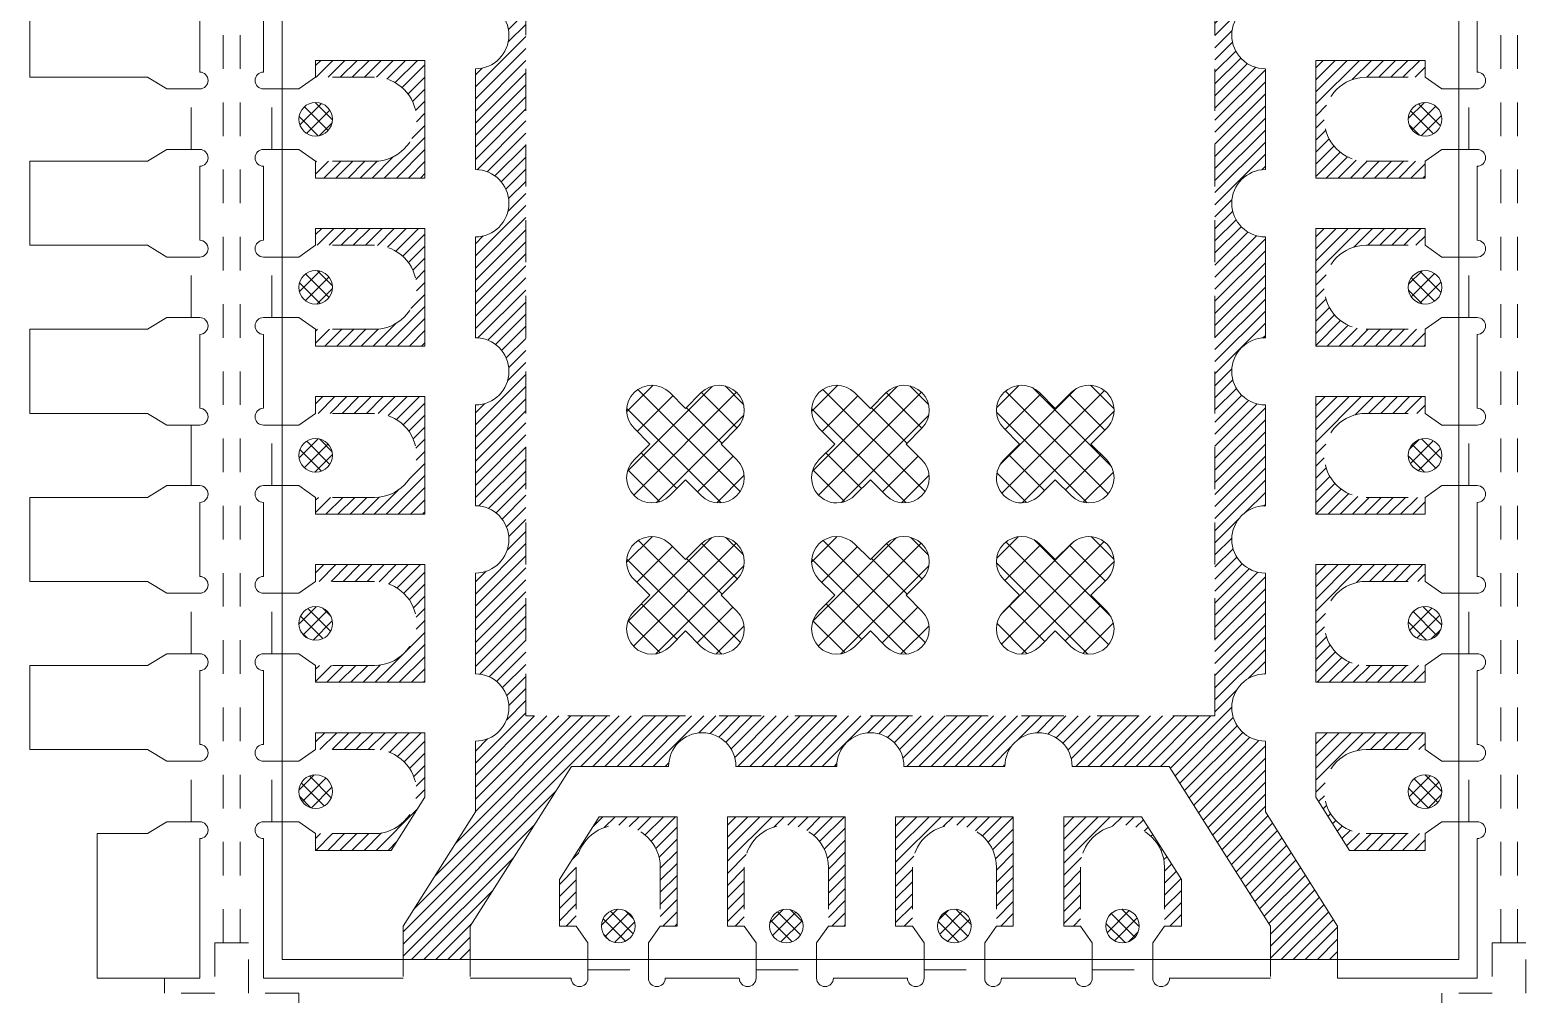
# Model space of a CAD drawing. Header units: millimetres. Extents: x -229 to -105, y -151 to 3.
# Drawn here: x -197.514 to -193.066, y -70.615 to -67.747 of the extents above; entities that cross this region are included whole.
import ezdxf

# ---------------------------------------------------------------- set-up
doc = ezdxf.new("R2010")
doc.units = ezdxf.units.MM
doc.linetypes.add('HIDDEN', pattern=[0.375, 0.25, -0.125])
for name, color, linetype in [('1', 7, 'Continuous'), ('1D', 4, 'Continuous'), ('BOT', 4, 'Continuous'), ('ETCH', 4, 'Continuous'), ('HALF ETCH ON TOP SIDE', 6, 'Continuous'), ('PKG', 2, 'Continuous')]:
    doc.layers.add(name, color=color, linetype=linetype)
pattern_1 = [(45, (-516.288806, -78.879952), (-0.0179605122, 0.0179605122), [])]
pattern_2 = [(45, (-26127.4696, -4370.778176), (-0.0449012806, 0.0449012806), []), (135, (-26127.4696, -4370.778176), (-0.0449012806, -0.0449012806), [])]
pattern_3 = [(45, (-26127.4696, -4371.228176), (-0.0449012806, 0.0449012806), []), (135, (-26127.4696, -4371.228176), (-0.0449012806, -0.0449012806), [])]

msp = doc.modelspace()

# ---------------------------------------------------------------- hatches: boundary and pattern name
at = {"layer": 'ETCH'}
h = msp.add_hatch(dxfattribs=at)
h.set_pattern_fill('ANSI31', color=256, scale=0.008, style=0)
h.set_pattern_definition([(45, (-173.640275, -68.500525), (-0.017960512, 0.017960512), [])])
h.paths.add_polyline_path([(-196.404, -61.5123), (-196.204, -61.5123), (-196.204, -61.6123), (-195.9031, -62.0873), (-195.614, -62.0873, 1), (-195.414, -62.0873), (-195.114, -62.0873, 1), (-194.914, -62.0873), (-194.614, -62.0873, 1), (-194.414, -62.0873), (-194.1248, -62.0873), (-193.824, -61.6123), (-193.824, -61.5123), (-193.624, -61.5123), (-193.624, -61.6123), (-193.839, -61.9518), (-193.839, -62.1623, 1), (-193.839, -62.3623), (-193.839, -62.6623, 1), (-193.839, -62.8623), (-193.839, -63.1623, 1), (-193.839, -63.3623), (-193.839, -63.6623, 1), (-193.839, -63.8623), (-193.839, -64.1623, 1), (-193.839, -64.3623), (-193.839, -64.6623, 1), (-193.839, -64.8623), (-193.839, -65.1623, 1), (-193.839, -65.3623), (-193.839, -65.6623, 1), (-193.839, -65.8623), (-193.839, -66.1623, 1), (-193.839, -66.3623), (-193.839, -66.6623, 1), (-193.839, -66.8623), (-193.839, -67.1623, 1), (-193.839, -67.3623), (-193.839, -67.6623, 1), (-193.839, -67.8623), (-193.839, -68.1623, 1), (-193.839, -68.3623), (-193.839, -68.6623, 1), (-193.839, -68.8623), (-193.839, -69.1623, 1), (-193.839, -69.3623), (-193.839, -69.6623, 1), (-193.839, -69.8623), (-193.839, -70.0729), (-193.624, -70.4123), (-193.624, -70.5123), (-193.824, -70.5123), (-193.824, -70.4123), (-194.1248, -69.9373), (-194.414, -69.9373, 1), (-194.614, -69.9373), (-194.914, -69.9373, 1), (-195.114, -69.9373), (-195.414, -69.9373, 1), (-195.614, -69.9373), (-195.9031, -69.9373), (-196.204, -70.4123), (-196.204, -70.5123), (-196.404, -70.5123), (-196.404, -70.4123), (-196.189, -70.0729), (-196.189, -69.8623, 1), (-196.189, -69.6623), (-196.189, -69.3623, 1), (-196.189, -69.1623), (-196.189, -68.8623, 1), (-196.189, -68.6623), (-196.189, -68.3623, 1), (-196.189, -68.1623), (-196.189, -67.8623, 1), (-196.189, -67.6623), (-196.189, -67.3623, 1), (-196.189, -67.1623), (-196.189, -66.8623, 1), (-196.189, -66.6623), (-196.189, -66.3623, 1), (-196.189, -66.1623), (-196.189, -65.8623, 1), (-196.189, -65.6623), (-196.189, -65.3623, 1), (-196.189, -65.1623), (-196.189, -64.8623, 1), (-196.189, -64.6623), (-196.189, -64.3623, 1), (-196.189, -64.1623), (-196.189, -63.8623, 1), (-196.189, -63.6623), (-196.189, -63.3623, 1), (-196.189, -63.1623), (-196.189, -62.8623, 1), (-196.189, -62.6623), (-196.189, -62.3623, 1), (-196.189, -62.1623), (-196.189, -61.9518), (-196.404, -61.6123)])
h.paths.add_polyline_path([(-196.039, -62.5873), (-196.039, -69.7873), (-193.989, -69.7873), (-193.989, -62.2373), (-195.689, -62.2373)], flags=16)
at = {"layer": 'ETCH', "lineweight": 0}
h = msp.add_hatch(dxfattribs=at)
h.set_pattern_fill('ANSI31', color=256, scale=0.008, style=0)
h.set_pattern_definition(pattern_1)
h.paths.add_polyline_path([(-196.664, -62.6873), (-196.339, -62.6873), (-196.339, -62.3373), (-196.664, -62.3373), (-196.664, -62.3873), (-196.489, -62.3873, -1), (-196.489, -62.6373), (-196.664, -62.6373)])
h.paths.add_polyline_path([(-196.664, -63.1873), (-196.339, -63.1873), (-196.339, -62.8373), (-196.664, -62.8373), (-196.664, -62.8873), (-196.489, -62.8873, -1), (-196.489, -63.1373), (-196.664, -63.1373)])
h.paths.add_polyline_path([(-196.664, -64.6873), (-196.339, -64.6873), (-196.339, -64.3373), (-196.664, -64.3373), (-196.664, -64.3873), (-196.489, -64.3873, -1), (-196.489, -64.6373), (-196.664, -64.6373)])
h.paths.add_polyline_path([(-196.664, -63.6873), (-196.339, -63.6873), (-196.339, -63.3373), (-196.664, -63.3373), (-196.664, -63.3873), (-196.489, -63.3873, -1), (-196.489, -63.6373), (-196.664, -63.6373)])
h.paths.add_polyline_path([(-196.664, -65.1873), (-196.339, -65.1873), (-196.339, -64.8373), (-196.664, -64.8373), (-196.664, -64.8873), (-196.489, -64.8873, -1), (-196.489, -65.1373), (-196.664, -65.1373)])
h.paths.add_polyline_path([(-196.664, -65.6873), (-196.339, -65.6873), (-196.339, -65.3373), (-196.664, -65.3373), (-196.664, -65.3873), (-196.489, -65.3873, -1), (-196.489, -65.6373), (-196.664, -65.6373)])
h.paths.add_polyline_path([(-196.664, -66.6873), (-196.339, -66.6873), (-196.339, -66.3373), (-196.664, -66.3373), (-196.664, -66.3873), (-196.489, -66.3873, -1), (-196.489, -66.6373), (-196.664, -66.6373)])
h.paths.add_polyline_path([(-196.664, -61.8373), (-196.664, -61.8873), (-196.489, -61.8873, -1), (-196.489, -62.1373), (-196.664, -62.1373), (-196.664, -62.1873), (-196.339, -62.1873), (-196.339, -61.9953), (-196.439, -61.8373)])
h.paths.add_polyline_path([(-196.664, -64.1873), (-196.339, -64.1873), (-196.339, -63.8373), (-196.664, -63.8373), (-196.664, -63.8873), (-196.489, -63.8873, -1), (-196.489, -64.1373), (-196.664, -64.1373)])
h.paths.add_polyline_path([(-196.664, -67.3373), (-196.664, -67.3873), (-196.489, -67.3873, -1), (-196.489, -67.6373), (-196.664, -67.6373), (-196.664, -67.6873), (-196.339, -67.6873), (-196.339, -67.3373)])
h.paths.add_polyline_path([(-196.664, -66.1873), (-196.339, -66.1873), (-196.339, -65.8373), (-196.664, -65.8373), (-196.664, -65.8873), (-196.489, -65.8873, -1), (-196.489, -66.1373), (-196.664, -66.1373)])
h.paths.add_polyline_path([(-196.664, -66.8373), (-196.664, -66.8873), (-196.489, -66.8873, -1), (-196.489, -67.1373), (-196.664, -67.1373), (-196.664, -67.1873), (-196.339, -67.1873), (-196.339, -66.8373)])
h.paths.add_polyline_path([(-196.664, -68.1873), (-196.339, -68.1873), (-196.339, -67.8373), (-196.664, -67.8373), (-196.664, -67.8873), (-196.489, -67.8873, -1), (-196.489, -68.1373), (-196.664, -68.1373)])
h.paths.add_polyline_path([(-196.664, -68.6873), (-196.339, -68.6873), (-196.339, -68.3373), (-196.664, -68.3373), (-196.664, -68.3873), (-196.489, -68.3873, -1), (-196.489, -68.6373), (-196.664, -68.6373)])
h.paths.add_polyline_path([(-196.664, -69.6873), (-196.339, -69.6873), (-196.339, -69.3373), (-196.664, -69.3373), (-196.664, -69.3873), (-196.489, -69.3873, -1), (-196.489, -69.6373), (-196.664, -69.6373)])
h.paths.add_polyline_path([(-196.664, -69.1873), (-196.339, -69.1873), (-196.339, -68.8373), (-196.664, -68.8373), (-196.664, -68.8873), (-196.489, -68.8873, -1), (-196.489, -69.1373), (-196.664, -69.1373)])
h.paths.add_polyline_path([(-196.489, -69.8873, -1), (-196.489, -70.1373), (-196.664, -70.1373), (-196.664, -70.1873), (-196.439, -70.1873), (-196.339, -70.0294), (-196.339, -69.8373), (-196.664, -69.8373), (-196.664, -69.8873)])
h = msp.add_hatch(dxfattribs=at)
h.set_pattern_fill('ANSI31', color=256, scale=0.008, style=0)
h.set_pattern_definition(pattern_1)
h.paths.add_polyline_path([(-196.664, -69.3373), (-196.339, -69.3373), (-196.339, -69.6873), (-196.664, -69.6873), (-196.664, -69.6373), (-196.489, -69.6373, 1), (-196.489, -69.3873), (-196.664, -69.3873)])
h.paths.add_polyline_path([(-196.664, -68.8373), (-196.339, -68.8373), (-196.339, -69.1873), (-196.664, -69.1873), (-196.664, -69.1373), (-196.489, -69.1373, 1), (-196.489, -68.8873), (-196.664, -68.8873)])
h.paths.add_polyline_path([(-196.664, -67.3373), (-196.339, -67.3373), (-196.339, -67.6873), (-196.664, -67.6873), (-196.664, -67.6373), (-196.489, -67.6373, 1), (-196.489, -67.3873), (-196.664, -67.3873)])
h.paths.add_polyline_path([(-196.664, -68.3373), (-196.339, -68.3373), (-196.339, -68.6873), (-196.664, -68.6873), (-196.664, -68.6373), (-196.489, -68.6373, 1), (-196.489, -68.3873), (-196.664, -68.3873)])
h.paths.add_polyline_path([(-196.664, -66.8373), (-196.339, -66.8373), (-196.339, -67.1873), (-196.664, -67.1873), (-196.664, -67.1373), (-196.489, -67.1373, 1), (-196.489, -66.8873), (-196.664, -66.8873)])
h.paths.add_polyline_path([(-196.664, -66.3373), (-196.339, -66.3373), (-196.339, -66.6873), (-196.664, -66.6873), (-196.664, -66.6373), (-196.489, -66.6373, 1), (-196.489, -66.3873), (-196.664, -66.3873)])
h.paths.add_polyline_path([(-196.664, -65.3373), (-196.339, -65.3373), (-196.339, -65.6873), (-196.664, -65.6873), (-196.664, -65.6373), (-196.489, -65.6373, 1), (-196.489, -65.3873), (-196.664, -65.3873)])
h.paths.add_polyline_path([(-196.664, -70.1873), (-196.664, -70.1373), (-196.489, -70.1373, 1), (-196.489, -69.8873), (-196.664, -69.8873), (-196.664, -69.8373), (-196.339, -69.8373), (-196.339, -70.0294), (-196.439, -70.1873)])
h.paths.add_polyline_path([(-196.664, -67.8373), (-196.339, -67.8373), (-196.339, -68.1873), (-196.664, -68.1873), (-196.664, -68.1373), (-196.489, -68.1373, 1), (-196.489, -67.8873), (-196.664, -67.8873)])
h.paths.add_polyline_path([(-196.664, -64.6873), (-196.664, -64.6373), (-196.489, -64.6373, 1), (-196.489, -64.3873), (-196.664, -64.3873), (-196.664, -64.3373), (-196.339, -64.3373), (-196.339, -64.6873)])
h.paths.add_polyline_path([(-196.664, -65.8373), (-196.339, -65.8373), (-196.339, -66.1873), (-196.664, -66.1873), (-196.664, -66.1373), (-196.489, -66.1373, 1), (-196.489, -65.8873), (-196.664, -65.8873)])
h.paths.add_polyline_path([(-196.664, -65.1873), (-196.664, -65.1373), (-196.489, -65.1373, 1), (-196.489, -64.8873), (-196.664, -64.8873), (-196.664, -64.8373), (-196.339, -64.8373), (-196.339, -65.1873)])
h.paths.add_polyline_path([(-196.664, -63.8373), (-196.339, -63.8373), (-196.339, -64.1873), (-196.664, -64.1873), (-196.664, -64.1373), (-196.489, -64.1373, 1), (-196.489, -63.8873), (-196.664, -63.8873)])
h.paths.add_polyline_path([(-196.664, -63.3373), (-196.339, -63.3373), (-196.339, -63.6873), (-196.664, -63.6873), (-196.664, -63.6373), (-196.489, -63.6373, 1), (-196.489, -63.3873), (-196.664, -63.3873)])
h.paths.add_polyline_path([(-196.664, -62.3373), (-196.339, -62.3373), (-196.339, -62.6873), (-196.664, -62.6873), (-196.664, -62.6373), (-196.489, -62.6373, 1), (-196.489, -62.3873), (-196.664, -62.3873)])
h.paths.add_polyline_path([(-196.664, -62.8373), (-196.339, -62.8373), (-196.339, -63.1873), (-196.664, -63.1873), (-196.664, -63.1373), (-196.489, -63.1373, 1), (-196.489, -62.8873), (-196.664, -62.8873)])
h.paths.add_polyline_path([(-196.489, -62.1373, 1), (-196.489, -61.8873), (-196.664, -61.8873), (-196.664, -61.8373), (-196.439, -61.8373), (-196.339, -61.9953), (-196.339, -62.1873), (-196.664, -62.1873), (-196.664, -62.1373)])
h = msp.add_hatch(dxfattribs=at)
h.set_pattern_fill('ANSI31', color=256, scale=0.008, angle=180, style=0)
h.set_pattern_definition(pattern_1)
h.paths.add_polyline_path([(-193.364, -62.6873), (-193.689, -62.6873), (-193.689, -62.3373), (-193.364, -62.3373), (-193.364, -62.3873), (-193.539, -62.3873, 1), (-193.539, -62.6373), (-193.364, -62.6373)])
h.paths.add_polyline_path([(-193.364, -63.1873), (-193.689, -63.1873), (-193.689, -62.8373), (-193.364, -62.8373), (-193.364, -62.8873), (-193.539, -62.8873, 1), (-193.539, -63.1373), (-193.364, -63.1373)])
h.paths.add_polyline_path([(-193.364, -64.6873), (-193.689, -64.6873), (-193.689, -64.3373), (-193.364, -64.3373), (-193.364, -64.3873), (-193.539, -64.3873, 1), (-193.539, -64.6373), (-193.364, -64.6373)])
h.paths.add_polyline_path([(-193.364, -63.6873), (-193.689, -63.6873), (-193.689, -63.3373), (-193.364, -63.3373), (-193.364, -63.3873), (-193.539, -63.3873, 1), (-193.539, -63.6373), (-193.364, -63.6373)])
h.paths.add_polyline_path([(-193.364, -65.1873), (-193.689, -65.1873), (-193.689, -64.8373), (-193.364, -64.8373), (-193.364, -64.8873), (-193.539, -64.8873, 1), (-193.539, -65.1373), (-193.364, -65.1373)])
h.paths.add_polyline_path([(-193.364, -65.6873), (-193.689, -65.6873), (-193.689, -65.3373), (-193.364, -65.3373), (-193.364, -65.3873), (-193.539, -65.3873, 1), (-193.539, -65.6373), (-193.364, -65.6373)])
h.paths.add_polyline_path([(-193.364, -66.6873), (-193.689, -66.6873), (-193.689, -66.3373), (-193.364, -66.3373), (-193.364, -66.3873), (-193.539, -66.3873, 1), (-193.539, -66.6373), (-193.364, -66.6373)])
h.paths.add_polyline_path([(-193.364, -61.8373), (-193.364, -61.8873), (-193.539, -61.8873, 1), (-193.539, -62.1373), (-193.364, -62.1373), (-193.364, -62.1873), (-193.689, -62.1873), (-193.689, -61.9953), (-193.5889, -61.8373)])
h.paths.add_polyline_path([(-193.364, -64.1873), (-193.689, -64.1873), (-193.689, -63.8373), (-193.364, -63.8373), (-193.364, -63.8873), (-193.539, -63.8873, 1), (-193.539, -64.1373), (-193.364, -64.1373)])
h.paths.add_polyline_path([(-193.364, -67.3373), (-193.364, -67.3873), (-193.539, -67.3873, 1), (-193.539, -67.6373), (-193.364, -67.6373), (-193.364, -67.6873), (-193.689, -67.6873), (-193.689, -67.3373)])
h.paths.add_polyline_path([(-193.364, -66.1873), (-193.689, -66.1873), (-193.689, -65.8373), (-193.364, -65.8373), (-193.364, -65.8873), (-193.539, -65.8873, 1), (-193.539, -66.1373), (-193.364, -66.1373)])
h.paths.add_polyline_path([(-193.364, -66.8373), (-193.364, -66.8873), (-193.539, -66.8873, 1), (-193.539, -67.1373), (-193.364, -67.1373), (-193.364, -67.1873), (-193.689, -67.1873), (-193.689, -66.8373)])
h.paths.add_polyline_path([(-193.364, -68.1873), (-193.689, -68.1873), (-193.689, -67.8373), (-193.364, -67.8373), (-193.364, -67.8873), (-193.539, -67.8873, 1), (-193.539, -68.1373), (-193.364, -68.1373)])
h.paths.add_polyline_path([(-193.364, -68.6873), (-193.689, -68.6873), (-193.689, -68.3373), (-193.364, -68.3373), (-193.364, -68.3873), (-193.539, -68.3873, 1), (-193.539, -68.6373), (-193.364, -68.6373)])
h.paths.add_polyline_path([(-193.364, -69.6873), (-193.689, -69.6873), (-193.689, -69.3373), (-193.364, -69.3373), (-193.364, -69.3873), (-193.539, -69.3873, 1), (-193.539, -69.6373), (-193.364, -69.6373)])
h.paths.add_polyline_path([(-193.364, -69.1873), (-193.689, -69.1873), (-193.689, -68.8373), (-193.364, -68.8373), (-193.364, -68.8873), (-193.539, -68.8873, 1), (-193.539, -69.1373), (-193.364, -69.1373)])
h.paths.add_polyline_path([(-193.539, -69.8873, 1), (-193.539, -70.1373), (-193.364, -70.1373), (-193.364, -70.1873), (-193.5889, -70.1873), (-193.689, -70.0294), (-193.689, -69.8373), (-193.364, -69.8373), (-193.364, -69.8873)])
h = msp.add_hatch(dxfattribs=at)
h.set_pattern_fill('ANSI31', color=256, scale=0.008, angle=180, style=0)
h.set_pattern_definition(pattern_1)
h.paths.add_polyline_path([(-193.364, -69.3373), (-193.689, -69.3373), (-193.689, -69.6873), (-193.364, -69.6873), (-193.364, -69.6373), (-193.539, -69.6373, -1), (-193.539, -69.3873), (-193.364, -69.3873)])
h.paths.add_polyline_path([(-193.364, -68.8373), (-193.689, -68.8373), (-193.689, -69.1873), (-193.364, -69.1873), (-193.364, -69.1373), (-193.539, -69.1373, -1), (-193.539, -68.8873), (-193.364, -68.8873)])
h.paths.add_polyline_path([(-193.364, -67.3373), (-193.689, -67.3373), (-193.689, -67.6873), (-193.364, -67.6873), (-193.364, -67.6373), (-193.539, -67.6373, -1), (-193.539, -67.3873), (-193.364, -67.3873)])
h.paths.add_polyline_path([(-193.364, -68.3373), (-193.689, -68.3373), (-193.689, -68.6873), (-193.364, -68.6873), (-193.364, -68.6373), (-193.539, -68.6373, -1), (-193.539, -68.3873), (-193.364, -68.3873)])
h.paths.add_polyline_path([(-193.364, -66.8373), (-193.689, -66.8373), (-193.689, -67.1873), (-193.364, -67.1873), (-193.364, -67.1373), (-193.539, -67.1373, -1), (-193.539, -66.8873), (-193.364, -66.8873)])
h.paths.add_polyline_path([(-193.364, -66.3373), (-193.689, -66.3373), (-193.689, -66.6873), (-193.364, -66.6873), (-193.364, -66.6373), (-193.539, -66.6373, -1), (-193.539, -66.3873), (-193.364, -66.3873)])
h.paths.add_polyline_path([(-193.364, -65.3373), (-193.689, -65.3373), (-193.689, -65.6873), (-193.364, -65.6873), (-193.364, -65.6373), (-193.539, -65.6373, -1), (-193.539, -65.3873), (-193.364, -65.3873)])
h.paths.add_polyline_path([(-193.364, -70.1873), (-193.364, -70.1373), (-193.539, -70.1373, -1), (-193.539, -69.8873), (-193.364, -69.8873), (-193.364, -69.8373), (-193.689, -69.8373), (-193.689, -70.0294), (-193.5889, -70.1873)])
h.paths.add_polyline_path([(-193.364, -67.8373), (-193.689, -67.8373), (-193.689, -68.1873), (-193.364, -68.1873), (-193.364, -68.1373), (-193.539, -68.1373, -1), (-193.539, -67.8873), (-193.364, -67.8873)])
h.paths.add_polyline_path([(-193.364, -64.6873), (-193.364, -64.6373), (-193.539, -64.6373, -1), (-193.539, -64.3873), (-193.364, -64.3873), (-193.364, -64.3373), (-193.689, -64.3373), (-193.689, -64.6873)])
h.paths.add_polyline_path([(-193.364, -65.8373), (-193.689, -65.8373), (-193.689, -66.1873), (-193.364, -66.1873), (-193.364, -66.1373), (-193.539, -66.1373, -1), (-193.539, -65.8873), (-193.364, -65.8873)])
h.paths.add_polyline_path([(-193.364, -65.1873), (-193.364, -65.1373), (-193.539, -65.1373, -1), (-193.539, -64.8873), (-193.364, -64.8873), (-193.364, -64.8373), (-193.689, -64.8373), (-193.689, -65.1873)])
h.paths.add_polyline_path([(-193.364, -63.8373), (-193.689, -63.8373), (-193.689, -64.1873), (-193.364, -64.1873), (-193.364, -64.1373), (-193.539, -64.1373, -1), (-193.539, -63.8873), (-193.364, -63.8873)])
h.paths.add_polyline_path([(-193.364, -63.3373), (-193.689, -63.3373), (-193.689, -63.6873), (-193.364, -63.6873), (-193.364, -63.6373), (-193.539, -63.6373, -1), (-193.539, -63.3873), (-193.364, -63.3873)])
h.paths.add_polyline_path([(-193.364, -62.3373), (-193.689, -62.3373), (-193.689, -62.6873), (-193.364, -62.6873), (-193.364, -62.6373), (-193.539, -62.6373, -1), (-193.539, -62.3873), (-193.364, -62.3873)])
h.paths.add_polyline_path([(-193.364, -62.8373), (-193.689, -62.8373), (-193.689, -63.1873), (-193.364, -63.1873), (-193.364, -63.1373), (-193.539, -63.1373, -1), (-193.539, -62.8873), (-193.364, -62.8873)])
h.paths.add_polyline_path([(-193.539, -62.1373, -1), (-193.539, -61.8873), (-193.364, -61.8873), (-193.364, -61.8373), (-193.5889, -61.8373), (-193.689, -61.9953), (-193.689, -62.1873), (-193.364, -62.1873), (-193.364, -62.1373)])
h = msp.add_hatch(dxfattribs=at)
h.set_pattern_fill('ANSI31', color=256, scale=0.008, style=0)
h.set_pattern_definition(pattern_1)
h.paths.add_polyline_path([(-195.939, -70.2743), (-195.939, -70.4123), (-195.889, -70.4123), (-195.889, -70.2373, -1), (-195.639, -70.2373), (-195.639, -70.4123), (-195.589, -70.4123), (-195.589, -70.0873), (-195.8206, -70.0873)])
h.paths.add_polyline_path([(-195.439, -70.4123), (-195.439, -70.0873), (-195.089, -70.0873), (-195.089, -70.4123), (-195.139, -70.4123), (-195.139, -70.2373, 1), (-195.389, -70.2373), (-195.389, -70.4123)])
h.paths.add_polyline_path([(-194.439, -70.4123), (-194.439, -70.0873), (-194.2074, -70.0873), (-194.089, -70.2743), (-194.089, -70.4123), (-194.139, -70.4123), (-194.139, -70.2373, 1), (-194.389, -70.2373), (-194.389, -70.4123)])
h.paths.add_polyline_path([(-194.939, -70.4123), (-194.939, -70.0873), (-194.589, -70.0873), (-194.589, -70.4123), (-194.639, -70.4123), (-194.639, -70.2373, 1), (-194.889, -70.2373), (-194.889, -70.4123)])
at = {"layer": 'HALF ETCH ON TOP SIDE', "linetype": 'ByBlock', "lineweight": 0}
h = msp.add_hatch(dxfattribs=at)
h.set_pattern_fill('ANSI37', color=256, scale=0.01)
h.set_pattern_definition([(45, (-316.967762, -66.469004), (-0.02245064, 0.02245064), []), (135, (-316.967762, -66.469004), (-0.02245064, -0.02245064), [])])
h.paths.add_polyline_path([(-195.714, -70.4123, 1), (-195.814, -70.4123, 1)])
h.paths.add_polyline_path([(-193.314, -70.0123, 1), (-193.414, -70.0123, 1)])
h.paths.add_polyline_path([(-193.314, -69.5123, 1), (-193.414, -69.5123, 1)])
h.paths.add_polyline_path([(-193.314, -69.0123, 1), (-193.414, -69.0123, 1)])
h.paths.add_polyline_path([(-193.314, -68.5123, 1), (-193.414, -68.5123, 1)])
h.paths.add_polyline_path([(-193.314, -68.0123, 1), (-193.414, -68.0123, 1)])
h.paths.add_polyline_path([(-193.314, -67.5123, 1), (-193.414, -67.5123, 1)])
h.paths.add_polyline_path([(-193.314, -67.0123, 1), (-193.414, -67.0123, 1)])
h.paths.add_polyline_path([(-193.314, -66.5123, 1), (-193.414, -66.5123, 1)])
h.paths.add_polyline_path([(-193.314, -66.0123, 1), (-193.414, -66.0123, 1)])
h.paths.add_polyline_path([(-193.314, -65.5123, 1), (-193.414, -65.5123, 1)])
h.paths.add_polyline_path([(-193.314, -65.0123, 1), (-193.414, -65.0123, 1)])
h.paths.add_polyline_path([(-196.614, -65.0123, 1), (-196.714, -65.0123, 1)])
h.paths.add_polyline_path([(-196.614, -65.5123, 1), (-196.714, -65.5123, 1)])
h.paths.add_polyline_path([(-196.614, -66.0123, 1), (-196.714, -66.0123, 1)])
h.paths.add_polyline_path([(-193.314, -64.5123, 1), (-193.414, -64.5123, 1)])
h.paths.add_polyline_path([(-193.314, -64.0123, 1), (-193.414, -64.0123, 1)])
h.paths.add_polyline_path([(-193.314, -63.5123, 1), (-193.414, -63.5123, 1)])
h.paths.add_polyline_path([(-193.314, -63.0123, 1), (-193.414, -63.0123, 1)])
h.paths.add_polyline_path([(-193.314, -62.5123, 1), (-193.414, -62.5123, 1)])
h.paths.add_polyline_path([(-196.614, -63.0123, 1), (-196.714, -63.0123, 1)])
h.paths.add_polyline_path([(-196.614, -63.5123, 1), (-196.714, -63.5123, 1)])
h.paths.add_polyline_path([(-196.614, -64.0123, 1), (-196.714, -64.0123, 1)])
h.paths.add_polyline_path([(-196.614, -64.5123, 1), (-196.714, -64.5123, 1)])
h.paths.add_polyline_path([(-196.614, -66.5123, 1), (-196.714, -66.5123, 1)])
h.paths.add_polyline_path([(-196.614, -67.0123, 1), (-196.714, -67.0123, 1)])
h.paths.add_polyline_path([(-195.214, -70.4123, 1), (-195.314, -70.4123, 1)])
h.paths.add_polyline_path([(-194.714, -70.4123, 1), (-194.814, -70.4123, 1)])
h.paths.add_polyline_path([(-194.214, -70.4123, 1), (-194.314, -70.4123, 1)])
h.paths.add_polyline_path([(-193.314, -62.0123, 1), (-193.414, -62.0123, 1)])
h.paths.add_polyline_path([(-194.714, -61.6123, 1), (-194.814, -61.6123, 1)])
h.paths.add_polyline_path([(-195.214, -61.6123, 1), (-195.314, -61.6123, 1)])
h.paths.add_polyline_path([(-195.714, -61.6123, 1), (-195.814, -61.6123, 1)])
h.paths.add_polyline_path([(-194.214, -61.6123, 1), (-194.314, -61.6123, 1)])
h.paths.add_polyline_path([(-196.614, -62.5123, 1), (-196.714, -62.5123, 1)])
h.paths.add_polyline_path([(-196.614, -67.5123, 1), (-196.714, -67.5123, 1)])
h.paths.add_polyline_path([(-196.614, -68.5123, 1), (-196.714, -68.5123, 1)])
h.paths.add_polyline_path([(-196.614, -68.0123, 1), (-196.714, -68.0123, 1)])
h.paths.add_polyline_path([(-196.614, -69.5123, 1), (-196.714, -69.5123, 1)])
h.paths.add_polyline_path([(-196.614, -62.0123, 1), (-196.714, -62.0123, 1)])
h.paths.add_polyline_path([(-196.614, -69.0123, 1), (-196.714, -69.0123, 1)])
h.paths.add_polyline_path([(-196.614, -70.0123, 1), (-196.714, -70.0123, 1)])
at = {"layer": 'HALF ETCH ON TOP SIDE', "linetype": 'ByBlock', "lineweight": 0, "ltscale": 100}
h = msp.add_hatch(dxfattribs=at)
h.set_pattern_fill('ANSI37', color=256, scale=0.02)
h.set_pattern_definition([(45, (-26128.0196, -4371.228176), (-0.0449012806, 0.0449012806), []), (135, (-26128.0196, -4371.228176), (-0.0449012806, -0.0449012806), [])])
h.paths.add_polyline_path([(-195.4579, -68.9786), (-195.4109, -69.0256, -1), (-195.517, -69.1316), (-195.564, -69.0847), (-195.6109, -69.1316, -1), (-195.717, -69.0256), (-195.67, -68.9786), (-195.717, -68.9316, -1), (-195.6109, -68.8256), (-195.564, -68.8725), (-195.517, -68.8256, -1), (-195.4109, -68.9316)])
h = msp.add_hatch(dxfattribs=at)
h.set_pattern_fill('ANSI37', color=256, scale=0.02)
h.set_pattern_definition(pattern_3)
h.paths.add_polyline_path([(-194.9079, -68.9786), (-194.8609, -69.0256, -1), (-194.967, -69.1316), (-195.014, -69.0847), (-195.0609, -69.1316, -1), (-195.167, -69.0256), (-195.12, -68.9786), (-195.167, -68.9316, -1), (-195.0609, -68.8256), (-195.014, -68.8725), (-194.967, -68.8256, -1), (-194.8609, -68.9316)])
h = msp.add_hatch(dxfattribs=at)
h.set_pattern_fill('ANSI37', color=256, scale=0.02)
h.set_pattern_definition(pattern_3)
h.paths.add_polyline_path([(-194.3579, -68.9786), (-194.3109, -69.0256, -1), (-194.417, -69.1316), (-194.464, -69.0847), (-194.5109, -69.1316, -1), (-194.617, -69.0256), (-194.57, -68.9786), (-194.617, -68.9316, -1), (-194.5109, -68.8256), (-194.464, -68.8725), (-194.417, -68.8256, -1), (-194.3109, -68.9316)])
h = msp.add_hatch(dxfattribs=at)
h.set_pattern_fill('ANSI37', color=256, scale=0.02)
h.set_pattern_definition([(45, (-26128.0196, -4370.778176), (-0.0449012806, 0.0449012806), []), (135, (-26128.0196, -4370.778176), (-0.0449012806, -0.0449012806), [])])
h.paths.add_polyline_path([(-195.4579, -69.4286), (-195.4109, -69.4756, -1), (-195.517, -69.5816), (-195.564, -69.5347), (-195.6109, -69.5816, -1), (-195.717, -69.4756), (-195.67, -69.4286), (-195.717, -69.3816, -1), (-195.6109, -69.2756), (-195.564, -69.3225), (-195.517, -69.2756, -1), (-195.4109, -69.3816)])
h = msp.add_hatch(dxfattribs=at)
h.set_pattern_fill('ANSI37', color=256, scale=0.02)
h.set_pattern_definition(pattern_2)
h.paths.add_polyline_path([(-194.9079, -69.4286), (-194.8609, -69.4756, -1), (-194.967, -69.5816), (-195.014, -69.5347), (-195.0609, -69.5816, -1), (-195.167, -69.4756), (-195.12, -69.4286), (-195.167, -69.3816, -1), (-195.0609, -69.2756), (-195.014, -69.3225), (-194.967, -69.2756, -1), (-194.8609, -69.3816)])
h = msp.add_hatch(dxfattribs=at)
h.set_pattern_fill('ANSI37', color=256, scale=0.02)
h.set_pattern_definition(pattern_2)
h.paths.add_polyline_path([(-194.3579, -69.4286), (-194.3109, -69.4756, -1), (-194.417, -69.5816), (-194.464, -69.5347), (-194.5109, -69.5816, -1), (-194.617, -69.4756), (-194.57, -69.4286), (-194.617, -69.3816, -1), (-194.5109, -69.2756), (-194.464, -69.3225), (-194.417, -69.2756, -1), (-194.3109, -69.3816)])

# ---------------------------------------------------------------- linework, layer by layer
at = {"lineweight": 0}
for p, q in [((-196.339, -67.8373, -0.0526), (-196.664, -67.8373, -0.0526)), ((-196.664, -67.8373, -0.0526), (-196.664, -67.8873, -0.0526)), ((-196.339, -68.1873, -0.0526), (-196.339, -67.8373, -0.0526)), ((-196.189, -68.1623, -0.0526), (-196.189, -67.8623, -0.0526)), ((-193.839, -68.1623, -0.0526), (-193.839, -67.8623, -0.0526)), ((-193.689, -68.1873, -0.0526), (-193.689, -67.8373, -0.0526)), ((-193.689, -67.8373, -0.0526), (-193.364, -67.8373, -0.0526)), ((-193.364, -67.8373, -0.0526), (-193.364, -67.8873, -0.0526)), ((-196.714, -67.9223, -0.0526), (-196.664, -67.8873, -0.0526)), ((-193.314, -67.9223, -0.0526), (-193.364, -67.8873, -0.0526)), ((-196.714, -67.9223, -0.0526), (-196.819, -67.9223, -0.0526)), ((-193.314, -67.9223, -0.0526), (-193.209, -67.9223, -0.0526)), ((-196.819, -68.1023, -0.0526), (-196.714, -68.1023, -0.0526)), ((-196.664, -68.1373, -0.0526), (-196.714, -68.1023, -0.0526)), ((-193.364, -68.1373, -0.0526), (-193.314, -68.1023, -0.0526)), ((-193.209, -68.1023, -0.0526), (-193.314, -68.1023, -0.0526)), ((-196.664, -68.1373, -0.0526), (-196.664, -68.1873, -0.0526)), ((-193.364, -68.1373, -0.0526), (-193.364, -68.1873, -0.0526)), ((-196.664, -68.1873, -0.0526), (-196.339, -68.1873, -0.0526)), ((-193.364, -68.1873, -0.0526), (-193.689, -68.1873, -0.0526)), ((-196.339, -68.3373, -0.0526), (-196.664, -68.3373, -0.0526)), ((-196.664, -68.3373, -0.0526), (-196.664, -68.3873, -0.0526)), ((-196.339, -68.6873, -0.0526), (-196.339, -68.3373, -0.0526)), ((-193.689, -68.6873, -0.0526), (-193.689, -68.3373, -0.0526)), ((-193.689, -68.3373, -0.0526), (-193.364, -68.3373, -0.0526)), ((-193.364, -68.3373, -0.0526), (-193.364, -68.3873, -0.0526)), ((-196.714, -68.4223, -0.0526), (-196.664, -68.3873, -0.0526)), ((-196.189, -68.6623, -0.0526), (-196.189, -68.3623, -0.0526)), ((-193.839, -68.6623, -0.0526), (-193.839, -68.3623, -0.0526)), ((-193.314, -68.4223, -0.0526), (-193.364, -68.3873, -0.0526)), ((-196.714, -68.4223, -0.0526), (-196.819, -68.4223, -0.0526)), ((-193.314, -68.4223, -0.0526), (-193.209, -68.4223, -0.0526)), ((-196.819, -68.6023, -0.0526), (-196.714, -68.6023, -0.0526)), ((-196.664, -68.6373, -0.0526), (-196.714, -68.6023, -0.0526)), ((-193.364, -68.6373, -0.0526), (-193.314, -68.6023, -0.0526)), ((-193.209, -68.6023, -0.0526), (-193.314, -68.6023, -0.0526)), ((-196.664, -68.6373, -0.0526), (-196.664, -68.6873, -0.0526)), ((-193.364, -68.6373, -0.0526), (-193.364, -68.6873, -0.0526)), ((-196.664, -68.6873, -0.0526), (-196.339, -68.6873, -0.0526)), ((-193.364, -68.6873, -0.0526), (-193.689, -68.6873, -0.0526)), ((-196.339, -68.8373, -0.0526), (-196.664, -68.8373, -0.0526)), ((-196.664, -68.8373, -0.0526), (-196.664, -68.8873, -0.0526)), ((-196.339, -69.1873, -0.0526), (-196.339, -68.8373, -0.0526)), ((-193.689, -69.1873, -0.0526), (-193.689, -68.8373, -0.0526)), ((-193.689, -68.8373, -0.0526), (-193.364, -68.8373, -0.0526)), ((-193.364, -68.8373, -0.0526), (-193.364, -68.8873, -0.0526)), ((-196.714, -68.9223, -0.0526), (-196.664, -68.8873, -0.0526)), ((-196.189, -69.1623, -0.0526), (-196.189, -68.8623, -0.0526)), ((-193.839, -69.1623, -0.0526), (-193.839, -68.8623, -0.0526)), ((-193.314, -68.9223, -0.0526), (-193.364, -68.8873, -0.0526)), ((-196.714, -68.9223, -0.0526), (-196.819, -68.9223, -0.0526)), ((-193.314, -68.9223, -0.0526), (-193.209, -68.9223, -0.0526)), ((-196.819, -69.1023, -0.0526), (-196.714, -69.1023, -0.0526)), ((-196.664, -69.1373, -0.0526), (-196.714, -69.1023, -0.0526)), ((-193.364, -69.1373, -0.0526), (-193.314, -69.1023, -0.0526)), ((-193.209, -69.1023, -0.0526), (-193.314, -69.1023, -0.0526)), ((-196.664, -69.1373, -0.0526), (-196.664, -69.1873, -0.0526)), ((-193.364, -69.1373, -0.0526), (-193.364, -69.1873, -0.0526)), ((-196.664, -69.1873, -0.0526), (-196.339, -69.1873, -0.0526)), ((-193.364, -69.1873, -0.0526), (-193.689, -69.1873, -0.0526)), ((-196.339, -69.3373, -0.0526), (-196.664, -69.3373, -0.0526)), ((-196.664, -69.3373, -0.0526), (-196.664, -69.3873, -0.0526)), ((-196.339, -69.6873, -0.0526), (-196.339, -69.3373, -0.0526)), ((-196.189, -69.6623, -0.0526), (-196.189, -69.3623, -0.0526)), ((-193.839, -69.6623, -0.0526), (-193.839, -69.3623, -0.0526)), ((-193.689, -69.6873, -0.0526), (-193.689, -69.3373, -0.0526)), ((-193.689, -69.3373, -0.0526), (-193.364, -69.3373, -0.0526)), ((-193.364, -69.3373, -0.0526), (-193.364, -69.3873, -0.0526)), ((-196.714, -69.4223, -0.0526), (-196.819, -69.4223, -0.0526)), ((-196.714, -69.4223, -0.0526), (-196.664, -69.3873, -0.0526)), ((-193.314, -69.4223, -0.0526), (-193.364, -69.3873, -0.0526)), ((-193.314, -69.4223, -0.0526), (-193.209, -69.4223, -0.0526)), ((-196.819, -69.6023, -0.0526), (-196.714, -69.6023, -0.0526)), ((-196.664, -69.6373, -0.0526), (-196.714, -69.6023, -0.0526)), ((-193.364, -69.6373, -0.0526), (-193.314, -69.6023, -0.0526)), ((-193.209, -69.6023, -0.0526), (-193.314, -69.6023, -0.0526)), ((-196.664, -69.6373, -0.0526), (-196.664, -69.6873, -0.0526)), ((-193.364, -69.6373, -0.0526), (-193.364, -69.6873, -0.0526)), ((-196.664, -69.6873, -0.0526), (-196.339, -69.6873, -0.0526)), ((-193.364, -69.6873, -0.0526), (-193.689, -69.6873, -0.0526)), ((-196.664, -69.8873, -0.0526), (-196.664, -69.8373, -0.0526)), ((-196.664, -69.8373, -0.0526), (-196.339, -69.8373, -0.0526)), ((-196.339, -69.8373, -0.0526), (-196.339, -70.0294, -0.0526)), ((-196.189, -70.0729, -0.0526), (-196.189, -69.8623, -0.0526)), ((-193.839, -70.0729, -0.0526), (-193.839, -69.8623, -0.0526)), ((-193.364, -69.8373, -0.0526), (-193.689, -69.8373, -0.0526)), ((-193.689, -69.8373, -0.0526), (-193.689, -70.0294, -0.0526)), ((-193.364, -69.8873, -0.0526), (-193.364, -69.8373, -0.0526)), ((-196.714, -69.9223, -0.0526), (-196.664, -69.8873, -0.0526)), ((-193.314, -69.9223, -0.0526), (-193.364, -69.8873, -0.0526)), ((-196.714, -69.9223, -0.0526), (-196.819, -69.9223, -0.0526)), ((-196.204, -70.4123, -0.0526), (-195.9031, -69.9373, -0.0526)), ((-195.9031, -69.9373, -0.0526), (-195.614, -69.9373, -0.0526)), ((-195.414, -69.9373, -0.0526), (-195.114, -69.9373, -0.0526)), ((-194.914, -69.9373, -0.0526), (-194.614, -69.9373, -0.0526)), ((-194.414, -69.9373, -0.0526), (-194.1248, -69.9373, -0.0526)), ((-193.824, -70.4123, -0.0526), (-194.1248, -69.9373, -0.0526)), ((-193.314, -69.9223, -0.0526), (-193.209, -69.9223, -0.0526)), ((-196.439, -70.1873, -0.0526), (-196.339, -70.0294, -0.0526)), ((-193.5889, -70.1873, -0.0526), (-193.689, -70.0294, -0.0526)), ((-196.404, -70.4123, -0.0526), (-196.189, -70.0729, -0.0526)), ((-195.939, -70.2743, -0.0526), (-195.8206, -70.0873, -0.0526)), ((-195.589, -70.0873, -0.0526), (-195.8206, -70.0873, -0.0526)), ((-195.589, -70.4123, -0.0526), (-195.589, -70.0873, -0.0526)), ((-195.439, -70.4123, -0.0526), (-195.439, -70.0873, -0.0526)), ((-195.439, -70.0873, -0.0526), (-195.089, -70.0873, -0.0526)), ((-195.089, -70.0873, -0.0526), (-195.089, -70.4123, -0.0526)), ((-194.939, -70.4123, -0.0526), (-194.939, -70.0873, -0.0526)), ((-194.939, -70.0873, -0.0526), (-194.589, -70.0873, -0.0526)), ((-194.589, -70.0873, -0.0526), (-194.589, -70.4123, -0.0526)), ((-194.439, -70.4123, -0.0526), (-194.439, -70.0873, -0.0526)), ((-194.439, -70.0873, -0.0526), (-194.2074, -70.0873, -0.0526)), ((-194.089, -70.2743, -0.0526), (-194.2074, -70.0873, -0.0526)), ((-193.624, -70.4123, -0.0526), (-193.839, -70.0729, -0.0526)), ((-196.819, -70.1023, -0.0526), (-196.714, -70.1023, -0.0526)), ((-196.664, -70.1373, -0.0526), (-196.714, -70.1023, -0.0526)), ((-193.364, -70.1373, -0.0526), (-193.314, -70.1023, -0.0526)), ((-193.209, -70.1023, -0.0526), (-193.314, -70.1023, -0.0526)), ((-196.664, -70.1873, -0.0526), (-196.664, -70.1373, -0.0526)), ((-193.364, -70.1873, -0.0526), (-193.364, -70.1373, -0.0526)), ((-196.439, -70.1873, -0.0526), (-196.664, -70.1873, -0.0526)), ((-193.5889, -70.1873, -0.0526), (-193.364, -70.1873, -0.0526)), ((-195.939, -70.2743, -0.0526), (-195.939, -70.4123, -0.0526)), ((-194.089, -70.2743, -0.0526), (-194.089, -70.4123, -0.0526)), ((-196.404, -70.4123, -0.0526), (-196.404, -70.5623, -0.0526)), ((-196.204, -70.4123, -0.0526), (-196.204, -70.5623, -0.0526)), ((-195.939, -70.4123, -0.0526), (-195.889, -70.4123, -0.0526)), ((-195.854, -70.4623, -0.0526), (-195.889, -70.4123, -0.0526)), ((-195.639, -70.4123, -0.0526), (-195.674, -70.4623, -0.0526)), ((-195.639, -70.4123, -0.0526), (-195.589, -70.4123, -0.0526)), ((-195.389, -70.4123, -0.0526), (-195.439, -70.4123, -0.0526)), ((-195.354, -70.4623, -0.0526), (-195.389, -70.4123, -0.0526)), ((-195.139, -70.4123, -0.0526), (-195.174, -70.4623, -0.0526)), ((-195.089, -70.4123, -0.0526), (-195.139, -70.4123, -0.0526)), ((-194.889, -70.4123, -0.0526), (-194.939, -70.4123, -0.0526)), ((-194.854, -70.4623, -0.0526), (-194.889, -70.4123, -0.0526)), ((-194.639, -70.4123, -0.0526), (-194.674, -70.4623, -0.0526)), ((-194.589, -70.4123, -0.0526), (-194.639, -70.4123, -0.0526)), ((-194.389, -70.4123, -0.0526), (-194.439, -70.4123, -0.0526)), ((-194.354, -70.4623, -0.0526), (-194.389, -70.4123, -0.0526)), ((-194.139, -70.4123, -0.0526), (-194.174, -70.4623, -0.0526)), ((-194.089, -70.4123, -0.0526), (-194.139, -70.4123, -0.0526)), ((-193.824, -70.4123, -0.0526), (-193.824, -70.5623, -0.0526)), ((-193.624, -70.4123, -0.0526), (-193.624, -70.5673, -0.0526)), ((-195.854, -70.5673, -0.0526), (-195.854, -70.4623, -0.0526)), ((-195.674, -70.4623, -0.0526), (-195.674, -70.5673, -0.0526)), ((-195.354, -70.5673, -0.0526), (-195.354, -70.4623, -0.0526)), ((-195.174, -70.4623, -0.0526), (-195.174, -70.5673, -0.0526)), ((-194.854, -70.5673, -0.0526), (-194.854, -70.4623, -0.0526)), ((-194.674, -70.4623, -0.0526), (-194.674, -70.5673, -0.0526)), ((-194.354, -70.5673, -0.0526), (-194.354, -70.4623, -0.0526)), ((-194.174, -70.4623, -0.0526), (-194.174, -70.5673, -0.0526)), ((-196.819, -70.5673, -0.0526), (-196.404, -70.5673, -0.0526)), ((-193.624, -70.5673, -0.0526), (-193.209, -70.5673, -0.0526))]:
    msp.add_line(p, q, dxfattribs=at)
at = {"linetype": 'ByBlock', "lineweight": 0, "ltscale": 100, "elevation": -0.0526}
for points in [[(-195.4109, -69.0256, -1), (-195.517, -69.1316), (-195.564, -69.0847), (-195.6109, -69.1316, -1), (-195.717, -69.0256), (-195.67, -68.9786), (-195.717, -68.9316, -1), (-195.6109, -68.8256), (-195.564, -68.8725), (-195.517, -68.8256, -1), (-195.4109, -68.9316), (-195.4579, -68.9786)], [(-194.8609, -69.0256, -1), (-194.967, -69.1316), (-195.014, -69.0847), (-195.0609, -69.1316, -1), (-195.167, -69.0256), (-195.12, -68.9786), (-195.167, -68.9316, -1), (-195.0609, -68.8256), (-195.014, -68.8725), (-194.967, -68.8256, -1), (-194.8609, -68.9316), (-194.9079, -68.9786)], [(-194.3109, -69.0256, -1), (-194.417, -69.1316), (-194.464, -69.0847), (-194.5109, -69.1316, -1), (-194.617, -69.0256), (-194.57, -68.9786), (-194.617, -68.9316, -1), (-194.5109, -68.8256), (-194.464, -68.8725), (-194.417, -68.8256, -1), (-194.3109, -68.9316), (-194.3579, -68.9786)], [(-195.4109, -69.4756, -1), (-195.517, -69.5816), (-195.564, -69.5347), (-195.6109, -69.5816, -1), (-195.717, -69.4756), (-195.67, -69.4286), (-195.717, -69.3816, -1), (-195.6109, -69.2756), (-195.564, -69.3225), (-195.517, -69.2756, -1), (-195.4109, -69.3816), (-195.4579, -69.4286)], [(-194.8609, -69.4756, -1), (-194.967, -69.5816), (-195.014, -69.5347), (-195.0609, -69.5816, -1), (-195.167, -69.4756), (-195.12, -69.4286), (-195.167, -69.3816, -1), (-195.0609, -69.2756), (-195.014, -69.3225), (-194.967, -69.2756, -1), (-194.8609, -69.3816), (-194.9079, -69.4286)], [(-194.3109, -69.4756, -1), (-194.417, -69.5816), (-194.464, -69.5347), (-194.5109, -69.5816, -1), (-194.617, -69.4756), (-194.57, -69.4286), (-194.617, -69.3816, -1), (-194.5109, -69.2756), (-194.464, -69.3225), (-194.417, -69.2756, -1), (-194.3109, -69.3816), (-194.3579, -69.4286)]]:
    msp.add_lwpolyline(points, format="xyb", close=True, dxfattribs=at)
at = {"lineweight": 0, "elevation": -0.0526}
for points in [[(-196.204, -70.5673), (-195.904, -70.5673)], [(-195.624, -70.5673), (-195.404, -70.5673)], [(-195.124, -70.5673), (-194.904, -70.5673)], [(-194.624, -70.5673), (-194.404, -70.5673)], [(-194.124, -70.5673), (-193.824, -70.5673)]]:
    msp.add_lwpolyline(points, dxfattribs=at)
at = {"linetype": 'ByBlock', "lineweight": 0}
for centre in [(-196.664, -68.0123, -0.0526), (-193.364, -68.0123, -0.0526), (-196.664, -68.5123, -0.0526), (-193.364, -68.5123, -0.0526), (-196.664, -69.0123, -0.0526), (-193.364, -69.0123, -0.0526), (-196.664, -69.5123, -0.0526), (-193.364, -69.5123, -0.0526), (-196.664, -70.0123, -0.0526), (-193.364, -70.0123, -0.0526), (-195.764, -70.4123, -0.0526), (-195.264, -70.4123, -0.0526), (-194.764, -70.4123, -0.0526), (-194.264, -70.4123, -0.0526)]:
    msp.add_circle(centre, 0.05, dxfattribs=at)
at = {"lineweight": 0}
for centre, radius, start, end in [((-196.189, -67.7623, -0.0526), 0.1, 270, 90), ((-193.839, -67.7623, -0.0526), 0.1, 90, 270), ((-196.189, -68.2623, -0.0526), 0.1, 270, 90), ((-193.839, -68.2623, -0.0526), 0.1, 90, 270), ((-196.189, -68.7623, -0.0526), 0.1, 270, 90), ((-193.839, -68.7623, -0.0526), 0.1, 90, 270), ((-196.189, -69.2623, -0.0526), 0.1, 270, 90), ((-193.839, -69.2623, -0.0526), 0.1, 90, 270), ((-196.189, -69.7623, -0.0526), 0.1, 270, 90), ((-193.839, -69.7623, -0.0526), 0.1, 90, 270), ((-195.514, -69.9373, -0.0526), 0.1, 0, 180), ((-195.014, -69.9373, -0.0526), 0.1, 0, 180), ((-194.514, -69.9373, -0.0526), 0.1, 0, 180), ((-195.879, -70.5673, -0.0526), 0.025, 180, 360), ((-195.649, -70.5673, -0.0526), 0.025, 180, 360), ((-195.379, -70.5673, -0.0526), 0.025, 180, 360), ((-195.149, -70.5673, -0.0526), 0.025, 180, 360), ((-194.879, -70.5673, -0.0526), 0.025, 180, 360), ((-194.649, -70.5673, -0.0526), 0.025, 180, 360), ((-194.379, -70.5673, -0.0526), 0.025, 180, 360), ((-194.149, -70.5673, -0.0526), 0.025, 180, 360)]:
    msp.add_arc(centre, radius, start, end, dxfattribs=at)
at = {"layer": '1', "color": 0, "lineweight": 9}
for p, q in [((-197.514, -67.6373, -0.0526), (-197.514, -67.8873, -0.0526)), ((-197.009, -67.8723, -0.0526), (-197.009, -67.6523, -0.0526)), ((-196.819, -67.6523, -0.0526), (-196.819, -67.8723, -0.0526)), ((-193.209, -67.6523, -0.0526), (-193.209, -67.8723, -0.0526)), ((-197.514, -67.8873, -0.0526), (-197.164, -67.8873, -0.0526)), ((-197.164, -67.8873, -0.0526), (-197.107, -67.9223, -0.0526)), ((-197.107, -67.9223, -0.0526), (-197.009, -67.9223, -0.0526)), ((-197.107, -68.1023, -0.0526), (-197.164, -68.1373, -0.0526)), ((-197.009, -68.1023, -0.0526), (-197.107, -68.1023, -0.0526)), ((-197.514, -68.1373, -0.0526), (-197.514, -68.3873, -0.0526)), ((-197.164, -68.1373, -0.0526), (-197.514, -68.1373, -0.0526)), ((-197.009, -68.3723, -0.0526), (-197.009, -68.1523, -0.0526)), ((-196.819, -68.1523, -0.0526), (-196.819, -68.3723, -0.0526)), ((-193.209, -68.1523, -0.0526), (-193.209, -68.3723, -0.0526)), ((-197.514, -68.3873, -0.0526), (-197.164, -68.3873, -0.0526)), ((-197.164, -68.3873, -0.0526), (-197.107, -68.4223, -0.0526)), ((-197.107, -68.4223, -0.0526), (-197.009, -68.4223, -0.0526)), ((-197.107, -68.6023, -0.0526), (-197.164, -68.6373, -0.0526)), ((-197.009, -68.6023, -0.0526), (-197.107, -68.6023, -0.0526)), ((-197.514, -68.6373, -0.0526), (-197.514, -68.8873, -0.0526)), ((-197.164, -68.6373, -0.0526), (-197.514, -68.6373, -0.0526)), ((-197.009, -68.8723, -0.0526), (-197.009, -68.6523, -0.0526)), ((-196.819, -68.6523, -0.0526), (-196.819, -68.8723, -0.0526)), ((-193.209, -68.6523, -0.0526), (-193.209, -68.8723, -0.0526)), ((-197.514, -68.8873, -0.0526), (-197.164, -68.8873, -0.0526)), ((-197.164, -68.8873, -0.0526), (-197.107, -68.9223, -0.0526)), ((-197.107, -68.9223, -0.0526), (-197.009, -68.9223, -0.0526)), ((-197.107, -69.1023, -0.0526), (-197.164, -69.1373, -0.0526)), ((-197.009, -69.1023, -0.0526), (-197.107, -69.1023, -0.0526)), ((-197.514, -69.1373, -0.0526), (-197.514, -69.3873, -0.0526)), ((-197.164, -69.1373, -0.0526), (-197.514, -69.1373, -0.0526)), ((-197.009, -69.3723, -0.0526), (-197.009, -69.1523, -0.0526)), ((-196.819, -69.1523, -0.0526), (-196.819, -69.3723, -0.0526)), ((-193.209, -69.1523, -0.0526), (-193.209, -69.3723, -0.0526)), ((-197.514, -69.3873, -0.0526), (-197.164, -69.3873, -0.0526)), ((-197.164, -69.3873, -0.0526), (-197.107, -69.4223, -0.0526)), ((-197.107, -69.4223, -0.0526), (-197.009, -69.4223, -0.0526)), ((-197.107, -69.6023, -0.0526), (-197.164, -69.6373, -0.0526)), ((-197.009, -69.6023, -0.0526), (-197.107, -69.6023, -0.0526)), ((-197.514, -69.6373, -0.0526), (-197.514, -69.8873, -0.0526)), ((-197.164, -69.6373, -0.0526), (-197.514, -69.6373, -0.0526)), ((-197.009, -69.8723, -0.0526), (-197.009, -69.6523, -0.0526)), ((-196.819, -69.6523, -0.0526), (-196.819, -69.8723, -0.0526)), ((-193.209, -69.6523, -0.0526), (-193.209, -69.8723, -0.0526)), ((-197.514, -69.8873, -0.0526), (-197.164, -69.8873, -0.0526)), ((-197.164, -69.8873, -0.0526), (-197.107, -69.9223, -0.0526)), ((-197.107, -69.9223, -0.0526), (-197.009, -69.9223, -0.0526)), ((-196.819, -70.1523, -0.0526), (-196.819, -70.5673, -0.0526)), ((-193.209, -70.1523, -0.0526), (-193.209, -70.5673, -0.0526))]:
    msp.add_line(p, q, dxfattribs=at)
at = {"layer": '1', "lineweight": 9}
for p, q in [((-197.164, -70.1373, -0.0526), (-197.107, -70.1023, -0.0526)), ((-197.107, -70.1023, -0.0526), (-197.009, -70.1023, -0.0526)), ((-197.314, -70.5673, -0.0526), (-197.314, -70.1373, -0.0526)), ((-197.314, -70.1373, -0.0526), (-197.164, -70.1373, -0.0526)), ((-197.314, -70.5673, -0.0526), (-197.314, -70.1523, -0.0526)), ((-197.009, -70.1523, -0.0526), (-197.009, -70.1523, -0.0526)), ((-197.009, -70.1523, -0.0526), (-197.009, -70.5673, -0.0526)), ((-197.009, -70.5673, -0.0526), (-197.314, -70.5673, -0.0526))]:
    msp.add_line(p, q, dxfattribs=at)
at = {"layer": '1', "color": 0, "lineweight": 9}
for centre in [(-197.009, -67.8973, -0.0526), (-197.009, -68.1273, -0.0526), (-197.009, -68.3973, -0.0526), (-197.009, -68.6273, -0.0526), (-197.009, -68.8973, -0.0526), (-197.009, -69.1273, -0.0526), (-197.009, -69.3973, -0.0526), (-197.009, -69.6273, -0.0526), (-197.009, -69.8973, -0.0526)]:
    msp.add_arc(centre, 0.025, 270, 90, dxfattribs=at)
at = {"layer": '1', "lineweight": 9}
for centre, start, end in [((-196.819, -67.8973, -0.0526), 90, 270), ((-193.209, -67.8973, -0.0526), 270, 90), ((-196.819, -68.1273, -0.0526), 90, 270), ((-193.209, -68.1273, -0.0526), 270, 90), ((-196.819, -68.3973, -0.0526), 90, 270), ((-193.209, -68.3973, -0.0526), 270, 90), ((-196.819, -68.6273, -0.0526), 90, 270), ((-193.209, -68.6273, -0.0526), 270, 90), ((-196.819, -68.8973, -0.0526), 90, 270), ((-193.209, -68.8973, -0.0526), 270, 90), ((-196.819, -69.1273, -0.0526), 90, 270), ((-193.209, -69.1273, -0.0526), 270, 90), ((-196.819, -69.3973, -0.0526), 90, 270), ((-193.209, -69.3973, -0.0526), 270, 90), ((-196.819, -69.6273, -0.0526), 90, 270), ((-193.209, -69.6273, -0.0526), 270, 90), ((-196.819, -69.8973, -0.0526), 90, 270), ((-193.209, -69.8973, -0.0526), 270, 90), ((-197.009, -70.1273, -0.0526), 270, 90), ((-196.819, -70.1273, -0.0526), 90, 270), ((-193.209, -70.1273, -0.0526), 270, 90)]:
    msp.add_arc(centre, 0.025, start, end, dxfattribs=at)
at = {"layer": '1D', "color": 4, "linetype": 'HIDDEN', "lineweight": 9, "ltscale": 0.2}
for p, q in [((-196.939, -61.5623, -0.0526), (-196.939, -70.4623, -0.0526)), ((-196.889, -61.5623, -0.0526), (-196.889, -70.4623, -0.0526)), ((-193.139, -61.5623, -0.0526), (-193.139, -70.4623, -0.0526)), ((-193.139, -61.5623, -0.0526), (-193.139, -70.4623, -0.0526)), ((-193.089, -61.5623, -0.0526), (-193.089, -70.4623, -0.0526)), ((-193.089, -61.5623, -0.0526), (-193.089, -70.4623, -0.0526))]:
    msp.add_line(p, q, dxfattribs=at)
at = {"layer": '1D', "color": 4, "linetype": 'HIDDEN', "lineweight": 9, "ltscale": 0.5, "elevation": -0.0526}
for points in [[(-197.034, -68.1023), (-197.034, -67.9223)], [(-196.794, -68.1023), (-196.794, -67.9223)], [(-193.234, -68.1023), (-193.234, -67.9223)], [(-197.034, -68.6023), (-197.034, -68.4223)], [(-196.794, -68.6023), (-196.794, -68.4223)], [(-193.234, -68.6023), (-193.234, -68.4223)], [(-196.794, -69.1023), (-196.794, -68.9223)], [(-193.234, -69.1023), (-193.234, -68.9223)], [(-197.034, -69.6023), (-197.034, -69.4223)], [(-196.794, -69.6023), (-196.794, -69.4223)], [(-193.234, -69.6023), (-193.234, -69.4223)], [(-197.034, -70.1023), (-197.034, -69.9223)], [(-196.794, -70.1023), (-196.794, -69.9223)], [(-193.234, -70.1023), (-193.234, -69.9223)]]:
    msp.add_lwpolyline(points, dxfattribs=at)
msp.add_lwpolyline([(-197.034, -68.9223), (-197.034, -69.1023)], close=True, dxfattribs=at)
at = {"layer": '1D', "color": 4, "linetype": 'HIDDEN', "lineweight": 9, "ltscale": 0.2, "elevation": -0.0526}
msp.add_lwpolyline([(-197.114, -70.7573), (-197.114, -70.7123), (-196.964, -70.7123), (-196.964, -70.8623), (-196.864, -70.8623), (-196.864, -70.8623), (-196.864, -70.7123), (-196.714, -70.7123), (-196.714, -70.6123), (-196.864, -70.6123), (-196.864, -70.4623), (-196.964, -70.4623), (-196.964, -70.6123), (-197.114, -70.6123), (-197.114, -70.5673)], dxfattribs=at)
msp.add_lwpolyline([(-193.164, -70.4623), (-193.164, -70.6123), (-193.314, -70.6123), (-193.314, -70.7123), (-193.164, -70.7123), (-193.164, -70.8623), (-193.064, -70.8623), (-193.064, -70.7123), (-192.914, -70.7123), (-192.914, -70.6123), (-193.064, -70.6123), (-193.064, -70.4623)], close=True, dxfattribs=at)
at = {"layer": 'BOT', "color": 4, "linetype": 'HIDDEN', "lineweight": 0, "ltscale": 0.5}
for p, q in [((-196.489, -67.8873, -0.0526), (-196.664, -67.8873, -0.0526)), ((-193.539, -67.8873, -0.0526), (-193.364, -67.8873, -0.0526)), ((-196.489, -68.1373, -0.0526), (-196.664, -68.1373, -0.0526)), ((-193.539, -68.1373, -0.0526), (-193.364, -68.1373, -0.0526)), ((-196.489, -68.3873, -0.0526), (-196.664, -68.3873, -0.0526)), ((-193.539, -68.3873, -0.0526), (-193.364, -68.3873, -0.0526)), ((-196.489, -68.6373, -0.0526), (-196.664, -68.6373, -0.0526)), ((-193.539, -68.6373, -0.0526), (-193.364, -68.6373, -0.0526)), ((-196.489, -68.8873, -0.0526), (-196.664, -68.8873, -0.0526)), ((-193.539, -68.8873, -0.0526), (-193.364, -68.8873, -0.0526)), ((-196.489, -69.1373, -0.0526), (-196.664, -69.1373, -0.0526)), ((-193.539, -69.1373, -0.0526), (-193.364, -69.1373, -0.0526)), ((-196.489, -69.3873, -0.0526), (-196.664, -69.3873, -0.0526)), ((-193.539, -69.3873, -0.0526), (-193.364, -69.3873, -0.0526)), ((-196.489, -69.6373, -0.0526), (-196.664, -69.6373, -0.0526)), ((-193.539, -69.6373, -0.0526), (-193.364, -69.6373, -0.0526)), ((-196.489, -69.8873, -0.0526), (-196.664, -69.8873, -0.0526)), ((-193.539, -69.8873, -0.0526), (-193.364, -69.8873, -0.0526)), ((-196.489, -70.1373, -0.0526), (-196.664, -70.1373, -0.0526)), ((-193.539, -70.1373, -0.0526), (-193.364, -70.1373, -0.0526)), ((-195.889, -70.2373, -0.0526), (-195.889, -70.4123, -0.0526)), ((-195.639, -70.2373, -0.0526), (-195.639, -70.4123, -0.0526)), ((-195.389, -70.2373, -0.0526), (-195.389, -70.4123, -0.0526)), ((-195.139, -70.2373, -0.0526), (-195.139, -70.4123, -0.0526)), ((-194.889, -70.2373, -0.0526), (-194.889, -70.4123, -0.0526)), ((-194.639, -70.2373, -0.0526), (-194.639, -70.4123, -0.0526)), ((-194.389, -70.2373, -0.0526), (-194.389, -70.4123, -0.0526)), ((-194.139, -70.2373, -0.0526), (-194.139, -70.4123, -0.0526))]:
    msp.add_line(p, q, dxfattribs=at)
at = {"layer": 'BOT', "color": 4, "linetype": 'HIDDEN', "lineweight": 0, "ltscale": 0.5, "elevation": -0.0526}
msp.add_lwpolyline([(-196.039, -69.7873), (-196.039, -62.5873), (-195.689, -62.2373), (-193.989, -62.2373), (-193.989, -69.7873)], close=True, dxfattribs=at)
for points in [[(-195.854, -70.5423), (-195.674, -70.5423)], [(-195.354, -70.5423), (-195.174, -70.5423)], [(-195.354, -70.5423), (-195.174, -70.5423)], [(-194.854, -70.5423), (-194.674, -70.5423)], [(-194.354, -70.5423), (-194.174, -70.5423)]]:
    msp.add_lwpolyline(points, dxfattribs=at)
at = {"layer": 'BOT', "color": 4, "linetype": 'HIDDEN', "lineweight": 0, "ltscale": 0.5}
for centre, start, end in [((-196.489, -68.0123, -0.0526), 270, 90), ((-193.539, -68.0123, -0.0526), 90, 270), ((-196.489, -68.5123, -0.0526), 270, 90), ((-193.539, -68.5123, -0.0526), 90, 270), ((-196.489, -69.0123, -0.0526), 270, 90), ((-193.539, -69.0123, -0.0526), 90, 270), ((-196.489, -69.5123, -0.0526), 270, 90), ((-193.539, -69.5123, -0.0526), 90, 270), ((-196.489, -70.0123, -0.0526), 270, 90), ((-193.539, -70.0123, -0.0526), 90, 270), ((-195.764, -70.2373, -0.0526), 360, 180), ((-195.264, -70.2373, -0.0526), 360, 180), ((-194.764, -70.2373, -0.0526), 360, 180), ((-194.264, -70.2373, -0.0526), 360, 180)]:
    msp.add_arc(centre, 0.125, start, end, dxfattribs=at)
at = {"layer": 'PKG', "linetype": 'Continuous', "lineweight": 9, "elevation": -0.0526}
msp.add_lwpolyline([(-196.764, -70.5123), (-196.764, -61.5123), (-193.264, -61.5123), (-193.264, -70.5123)], close=True, dxfattribs=at)
msp.add_lwpolyline([(-196.764, -70.5123), (-196.764, -61.5123), (-193.264, -61.5123), (-193.264, -70.5123)], close=True, dxfattribs=at)

doc.saveas('drawing.dxf')
